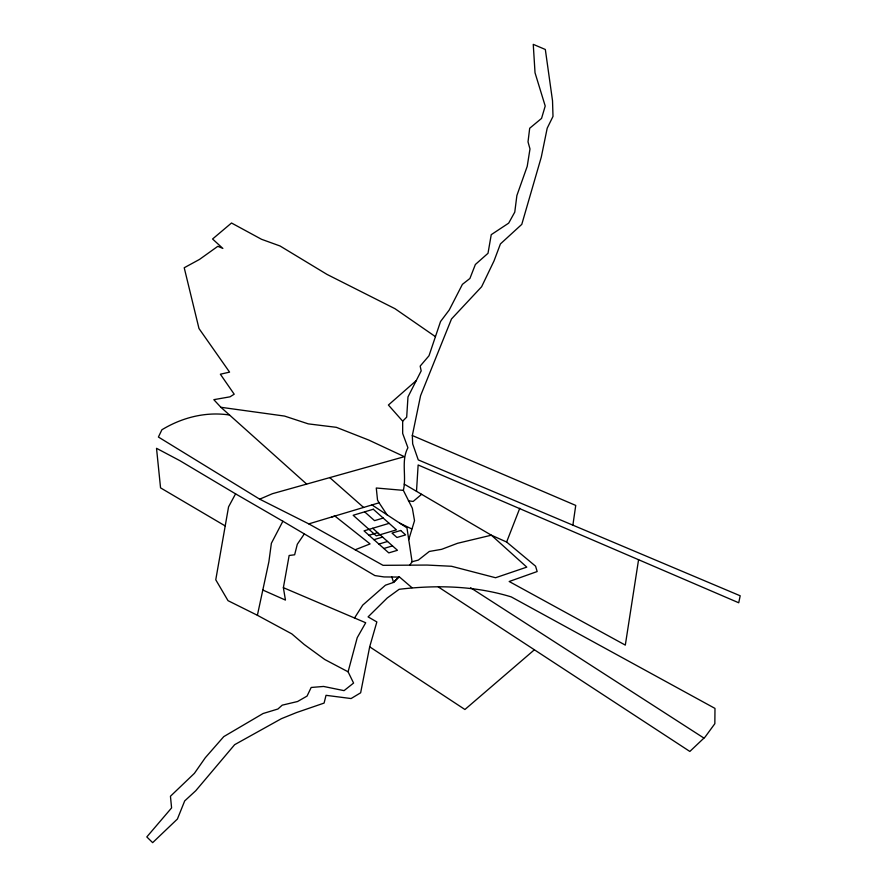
<?xml version="1.0" encoding="UTF-8"?>
<svg xmlns="http://www.w3.org/2000/svg" width="887" height="887" viewBox="0 0 887 887"><rect width="100%" height="100%" fill="white"/><g stroke="black" fill="none" stroke-linecap="round" stroke-linejoin="round"><path stroke-width="1.33" d="M408.741 539.606L414.517 520.702L412.355 508.24L403.352 490.356C406.778 476.264 400.835 460.863 407.92 447.735L402.676 433.466L402.665 421.159L388.406 405.026L416.258 380.59M416.502 491.309L418.143 464.976L738.727 602.772L740.19 595.787L418.265 459.898L412.677 443.888L412.322 435.528L420.571 395.713L451.494 318.976L481.619 286.745L494.026 260.911L500.423 243.925L521.778 224.378L541.281 157.132L547.201 128.183L553 116.419L552.523 100.774L545.328 49.484L533.253 44.35L535.027 72.778L545.217 106.03L541.547 118.414L529.694 128.249L528.02 141.865L529.982 148.938L527.222 166.335L516.888 195.506L514.77 212.115L508.672 223.147L491.243 234.667L488.005 253.294L475.365 264.503L469.91 278.474L462.404 284.361L449.221 310.018L440.54 321.526L428.998 355.765L420.172 366.098L421.181 370.888L407.976 396.921L406.689 417.134L402.665 421.159M572.88 525.148L575.741 505.424L412.322 435.528M638.596 559.553L625.313 645.104L509.193 581.506L537.156 571.55L535.582 566.194L506.621 542.024L491.365 535.194L404.184 484.102M225.076 525.858L160.558 487.872L156.522 448.301L179.961 460.719L235.565 493.848L228.558 506.865L215.763 579.788L228.014 600.665L257.385 615.29L291.79 633.861L304.252 644.527L324.808 659.529L348.092 671.814L353.58 683.057L344.056 690.64L323.589 686.449L311.171 687.469L307.057 696.084L297.588 701.506L282.21 705.165L277.919 709.012L263.095 713.514L223.768 736.62L205.296 757.731L194.419 773.331L170.448 796.249L171.59 807.913L146.81 836.929L152.653 842.65L177.411 819.023L184.684 800.928L195.794 790.694L234.645 744.681L281.39 718.681L296.546 712.549L324.088 703.081L326.028 695.319L351.075 698.546L360.643 692.802L369.679 646.823L376.853 621.942L368.083 616.886L387.22 597.993L399.15 589.301C436.592 584.832 474.966 585.775 511.234 596.896L714.989 708.403L714.844 723.692L705.132 736.975L689.842 751.444L438.366 586.983M262.885 590.066L285.448 600.089L283.374 587.671L289.151 555.484L294.639 554.785L297.3 544.263L304.33 533.907M257.385 615.29L268.883 561.759L271.378 543.276L282.875 521.234L235.565 493.848M348.092 671.814L357.217 637.686L365.699 622.752L283.374 587.671M506.621 542.024L519.782 508.251M354.512 618.028L362.694 605.145L385.457 585.187L393.573 582.415L398.751 577.071L384.071 576.938L374.868 575.574L282.875 521.234M409.572 565.429L412.078 561.748L418.342 560.085L429.319 551.448L441.659 549.319L457.515 543.299L491.365 535.194L526.789 567.126L495.567 577.736L451.527 566.272L427.146 565.063L383.018 565.318L308.798 523.884L259.691 499.17L158.407 437.036L161.9 429.763C182.179 417.455 205.839 411.435 229.533 415.016M534.395 649.783L464.921 709.5L369.679 646.823M421.613 494.303L413.176 501.443L408.397 500.822M259.691 499.17L272.387 493.715L404.372 456.683L368.715 440.041L336.328 427.323L308.299 423.875L284.527 416.07L220.896 407.288L213.822 399.671L230.01 396.822L234.201 394.205L220.364 374.214L229.578 372.13L198.987 328.534L184.219 267.752L199.497 259.425L217.836 246.309L222.859 248.427L212.57 239.002L231.507 223.003L261.499 239.279L280.07 245.998L327.026 274.416L395.003 308.709L435.439 336.661M355.166 549.774L370.079 543.919L334.876 516.034L308.798 523.884M331.86 516.944L379.104 502.796L387.031 514.804M383.206 518.052L374.536 520.647L364.635 511.832M389.149 523.341L364.036 530.858L388.783 552.889L397.454 550.295L372.706 528.264M368.992 535.26L377.651 532.666M373.937 539.673L382.607 537.078M378.882 544.075L387.552 541.48M383.838 548.488L392.497 545.893M403.352 490.356L376.276 488.005L377.529 500.08L379.104 502.796M399.904 523.241L411.734 528.94M470.609 587.759L703.945 738.095M371.975 504.936L406.967 527.865L412.078 561.748M411.967 587.693L399.128 576.683L393.573 582.415L391.843 577.005M329.687 477.539L363.592 507.442M220.896 407.288L306.614 484.047M373.305 509.249L353.159 515.269L376.299 535.87L396.445 529.849L373.305 509.249M400.68 530.493L392.01 533.087L396.966 537.489L405.625 534.894L400.68 530.493"/></g></svg>
